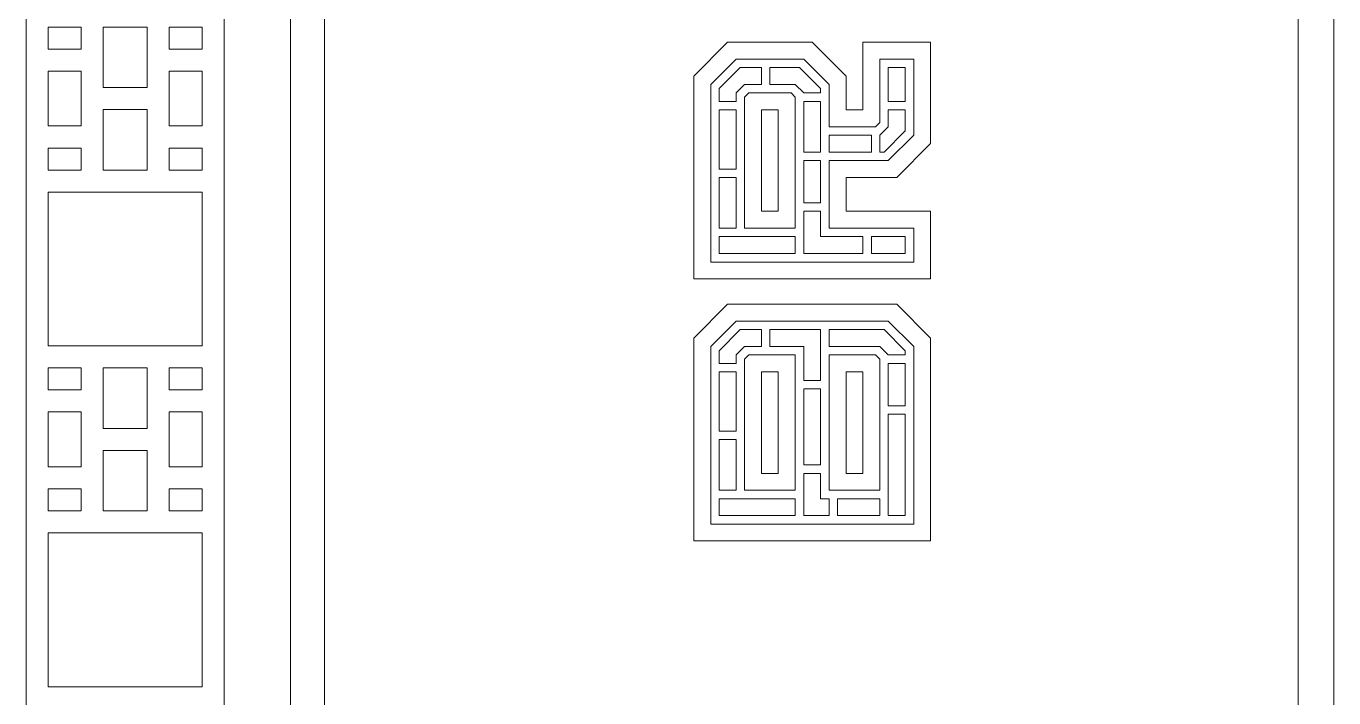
# Model space of a CAD drawing. Header units: millimetres. Extents: x -561 to 595, y -2347 to -7.
# Drawn here: x -560.5 to -174, y -1523 to -1324.4 of the extents above; entities that cross this region are included whole.
import ezdxf

# ---------------------------------------------------------------- set-up
doc = ezdxf.new("R2010")
doc.units = ezdxf.units.MM
doc.header["$MEASUREMENT"] = 0
doc.layers.add('Calque 1', color=7, linetype='Continuous', lineweight=0)

msp = doc.modelspace()

# ---------------------------------------------------------------- linework, layer by layer
at = {"layer": 'Calque 1'}
for points, knots in [([(-327.86, -2142.5), (-327.86, -2142.5), (-328.58, -2142.5), (-328.58, -2142.5), (-349.26, -2142.5), (-369.37, -2138.41), (-388.33, -2130.35), (-406.63, -2122.58), (-423.08, -2111.47), (-437.23, -2097.32), (-451.37, -2083.17), (-462.49, -2066.72), (-470.26, -2048.43), (-478.32, -2029.46), (-482.4, -2009.36), (-482.4, -1988.68), (-482.4, -1988.68), (-482.4, -331.39), (-482.4, -331.39), (-482.4, -310.71), (-478.32, -290.61), (-470.26, -271.64), (-462.49, -253.34), (-451.37, -236.89), (-437.23, -222.75), (-423.08, -208.6), (-406.63, -197.49), (-388.33, -189.72), (-369.37, -181.66), (-349.26, -177.57), (-328.58, -177.57), (-328.58, -177.57), (-327.86, -177.57), (-327.86, -177.57), (-307.18, -177.57), (-287.08, -181.66), (-268.11, -189.72), (-249.81, -197.49), (-233.36, -208.6), (-219.22, -222.75), (-205.07, -236.89), (-193.96, -253.34), (-186.18, -271.64), (-178.13, -290.61), (-174.04, -310.71), (-174.04, -331.39), (-174.04, -331.39), (-174.04, -1988.68), (-174.04, -1988.68), (-174.04, -2009.36), (-178.13, -2029.46), (-186.18, -2048.43), (-193.96, -2066.72), (-205.07, -2083.17), (-219.22, -2097.32), (-233.36, -2111.47), (-249.81, -2122.58), (-268.11, -2130.35), (-287.08, -2138.41), (-307.18, -2142.5), (-327.86, -2142.5)], [0, 0, 0, 0, 1, 1, 1, 2, 2, 2, 3, 3, 3, 4, 4, 4, 5, 5, 5, 6, 6, 6, 7, 7, 7, 8, 8, 8, 9, 9, 9, 10, 10, 10, 11, 11, 11, 12, 12, 12, 13, 13, 13, 14, 14, 14, 15, 15, 15, 16, 16, 16, 17, 17, 17, 18, 18, 18, 19, 19, 19, 20, 20, 20, 20]), ([(-328.87, -188.29), (-348.16, -188.29), (-366.9, -191.94), (-384.58, -199.12), (-401.65, -206.07), (-417.01, -216), (-430.23, -228.64), (-443.44, -241.29), (-453.82, -255.99), (-461.08, -272.33), (-468.59, -289.24), (-472.39, -307.18), (-472.39, -325.63), (-472.39, -325.63), (-472.39, -1993.17), (-472.39, -1993.17), (-472.39, -2011.62), (-468.59, -2029.56), (-461.08, -2046.47), (-453.82, -2062.81), (-443.44, -2077.51), (-430.23, -2090.16), (-417.01, -2102.8), (-401.65, -2112.73), (-384.58, -2119.68), (-366.9, -2126.86), (-348.16, -2130.51), (-328.87, -2130.51), (-328.87, -2130.51), (-328.11, -2130.51), (-328.11, -2130.51), (-308.83, -2130.51), (-290.09, -2126.86), (-272.41, -2119.68), (-255.33, -2112.73), (-239.97, -2102.8), (-226.76, -2090.16), (-213.54, -2077.51), (-203.16, -2062.81), (-195.91, -2046.47), (-188.4, -2029.56), (-184.59, -2011.62), (-184.59, -1993.17), (-184.59, -1993.17), (-184.59, -325.63), (-184.59, -325.63), (-184.59, -307.18), (-188.4, -289.24), (-195.91, -272.33), (-203.16, -255.99), (-213.54, -241.29), (-226.76, -228.64), (-239.97, -216), (-255.33, -206.07), (-272.41, -199.12), (-290.09, -191.94), (-308.83, -188.29), (-328.11, -188.29), (-328.11, -188.29), (-328.87, -188.29), (-328.87, -188.29)], [0, 0, 0, 0, 1, 1, 1, 2, 2, 2, 3, 3, 3, 4, 4, 4, 5, 5, 5, 6, 6, 6, 7, 7, 7, 8, 8, 8, 9, 9, 9, 10, 10, 10, 11, 11, 11, 12, 12, 12, 13, 13, 13, 14, 14, 14, 15, 15, 15, 16, 16, 16, 17, 17, 17, 18, 18, 18, 19, 19, 19, 20, 20, 20, 20]), ([(-501.99, -1282.42), (-501.99, -1282.42), (-501.99, -1275.92), (-501.99, -1275.92), (-501.99, -1275.92), (-501.99, -1227.14), (-501.99, -1227.14), (-501.99, -1227.14), (-501.99, -1220.64), (-501.99, -1220.64), (-501.99, -1220.63), (-501.99, -1220.62), (-501.99, -1220.61), (-501.99, -1220.61), (-501.99, -1214.14), (-501.99, -1214.14), (-501.99, -1214.14), (-501.99, -1214.14), (-501.99, -1214.14), (-501.99, -1214.14), (-501.99, -1207.63), (-501.99, -1207.63), (-501.99, -1207.63), (-501.99, -1207.63), (-501.99, -1207.63), (-501.99, -1207.63), (-501.99, -1181.62), (-501.99, -1181.62), (-501.99, -1181.62), (-501.99, -1181.62), (-501.99, -1181.62), (-501.99, -1181.62), (-501.99, -1175.12), (-501.99, -1175.12), (-501.99, -1175.12), (-501.99, -1126.35), (-501.99, -1126.35), (-501.99, -1126.35), (-501.99, -1120.29), (-501.99, -1120.29), (-501.99, -1120.28), (-501.99, -1120.28), (-501.99, -1120.27), (-501.99, -1120.27), (-501.99, -1113.34), (-501.99, -1113.34), (-501.99, -1113.34), (-501.99, -1113.34), (-501.99, -1113.34), (-501.99, -1113.34), (-501.99, -1106.84), (-501.99, -1106.84), (-501.99, -1106.84), (-501.99, -1106.84), (-501.99, -1106.84), (-501.99, -1106.84), (-501.99, -1080.82), (-501.99, -1080.82), (-501.99, -1080.82), (-501.99, -1080.82), (-501.99, -1080.82), (-501.99, -1080.82), (-501.99, -1074.33), (-501.99, -1074.33), (-501.99, -1074.33), (-501.99, -1025.55), (-501.99, -1025.55), (-501.99, -1025.55), (-501.99, -1019.05), (-501.99, -1019.05), (-501.99, -1019.04), (-501.99, -1019.04), (-501.99, -1019.03), (-501.99, -1019.03), (-501.99, -1012.55), (-501.99, -1012.55), (-501.99, -1012.55), (-501.99, -1012.55), (-501.99, -1012.55), (-501.99, -1012.55), (-501.99, -1006.04), (-501.99, -1006.04), (-501.99, -1006.04), (-501.99, -1006.04), (-501.99, -1006.04), (-501.99, -1006.04), (-501.99, -980.03), (-501.99, -980.03), (-501.99, -980.03), (-501.99, -980.03), (-501.99, -980.03), (-501.99, -980.03), (-501.99, -973.53), (-501.99, -973.53), (-501.99, -973.53), (-501.99, -924.76), (-501.99, -924.76), (-501.99, -924.76), (-501.99, -918.7), (-501.99, -918.7), (-501.99, -918.69), (-501.99, -918.69), (-501.99, -918.68), (-501.99, -918.68), (-501.99, -911.75), (-501.99, -911.75), (-501.99, -911.75), (-501.99, -911.75), (-501.99, -911.75), (-501.99, -911.75), (-501.99, -905.25), (-501.99, -905.25), (-501.99, -905.25), (-501.99, -905.25), (-501.99, -905.25), (-501.99, -905.25), (-501.99, -879.23), (-501.99, -879.23), (-501.99, -879.23), (-501.99, -879.23), (-501.99, -879.23), (-501.99, -879.23), (-501.99, -872.74), (-501.99, -872.74), (-501.99, -872.74), (-501.99, -866.24), (-501.99, -866.24), (-501.99, -866.24), (-501.99, -866.24), (-501.99, -866.24), (-501.99, -866.24), (-501.99, -866.24), (-501.99, -866.24), (-501.99, -866.24), (-501.99, -823.96), (-501.99, -823.96), (-501.99, -823.96), (-501.99, -817.46), (-501.99, -817.46), (-501.99, -817.46), (-501.99, -817.46), (-501.99, -817.46), (-501.99, -817.46), (-501.99, -810.96), (-501.99, -810.96), (-501.99, -810.96), (-501.99, -810.96), (-501.99, -810.96), (-501.99, -810.96), (-501.99, -804.45), (-501.99, -804.45), (-501.99, -804.45), (-501.99, -804.45), (-501.99, -804.45), (-501.99, -804.45), (-501.99, -778.44), (-501.99, -778.44), (-501.99, -778.44), (-501.99, -778.44), (-501.99, -778.44), (-501.99, -778.44), (-501.99, -771.94), (-501.99, -771.94), (-501.99, -771.94), (-501.99, -723.17), (-501.99, -723.17), (-501.99, -723.17), (-501.99, -717.11), (-501.99, -717.11), (-501.99, -717.1), (-501.99, -717.1), (-501.99, -717.09), (-501.99, -717.09), (-501.99, -710.16), (-501.99, -710.16), (-501.99, -710.16), (-501.99, -710.16), (-501.99, -710.16), (-501.99, -710.16), (-501.99, -703.66), (-501.99, -703.66), (-501.99, -703.66), (-501.99, -703.66), (-501.99, -703.66), (-501.99, -703.66), (-501.99, -677.64), (-501.99, -677.64), (-501.99, -677.64), (-501.99, -677.64), (-501.99, -677.64), (-501.99, -677.64), (-501.99, -671.15), (-501.99, -671.15), (-501.99, -671.15), (-501.99, -622.37), (-501.99, -622.37), (-501.99, -622.37), (-501.99, -615.87), (-501.99, -615.87), (-501.99, -615.86), (-501.99, -615.84), (-501.99, -615.83), (-501.99, -615.83), (-501.99, -609.37), (-501.99, -609.37), (-501.99, -609.37), (-501.99, -609.37), (-501.99, -609.37), (-501.99, -609.37), (-501.99, -602.86), (-501.99, -602.86), (-501.99, -602.86), (-501.99, -602.86), (-501.99, -602.86), (-501.99, -602.86), (-501.99, -576.85), (-501.99, -576.85), (-501.99, -576.85), (-501.99, -576.85), (-501.99, -576.85), (-501.99, -576.85), (-501.99, -570.35), (-501.99, -570.35), (-501.99, -570.35), (-501.99, -521.57), (-501.99, -521.57), (-501.99, -521.57), (-501.99, -515.51), (-501.99, -515.51), (-501.99, -515.51), (-501.99, -515.5), (-501.99, -515.5), (-501.99, -515.5), (-501.99, -508.57), (-501.99, -508.57), (-501.99, -508.57), (-501.99, -508.57), (-501.99, -508.57), (-501.99, -508.57), (-501.99, -502.06), (-501.99, -502.06), (-501.99, -502.06), (-501.99, -502.06), (-501.99, -502.06), (-501.99, -502.06), (-501.99, -476.05), (-501.99, -476.05), (-501.99, -476.05), (-501.99, -476.05), (-501.99, -476.05), (-501.99, -476.05), (-501.99, -469.55), (-501.99, -469.55), (-501.99, -469.55), (-501.99, -420.77), (-501.99, -420.77), (-501.99, -420.77), (-501.99, -414.27), (-501.99, -414.27), (-501.99, -414.27), (-501.99, -414.26), (-501.99, -414.25), (-501.99, -414.25), (-501.99, -407.78), (-501.99, -407.78), (-501.99, -407.78), (-501.99, -407.78), (-501.99, -407.78), (-501.99, -407.78), (-501.99, -401.27), (-501.99, -401.27), (-501.99, -401.27), (-501.99, -401.27), (-501.99, -401.27), (-501.99, -401.27), (-501.99, -375.26), (-501.99, -375.26), (-501.99, -375.26), (-501.99, -375.26), (-501.99, -375.26), (-501.99, -375.26), (-501.99, -368.76), (-501.99, -368.76), (-501.99, -368.76), (-501.99, -319.98), (-501.99, -319.98), (-501.99, -319.98), (-501.99, -313.92), (-501.99, -313.92), (-501.99, -313.92), (-501.99, -313.91), (-501.99, -313.91), (-501.99, -313.91), (-501.99, -306.98), (-501.99, -306.98), (-501.99, -306.98), (-501.99, -306.98), (-501.99, -306.98), (-501.99, -306.98), (-501.99, -300.47), (-501.99, -300.47), (-501.99, -300.47), (-501.99, -300.47), (-501.99, -300.47), (-501.99, -300.47), (-501.99, -274.46), (-501.99, -274.46), (-501.99, -274.46), (-501.99, -274.46), (-501.99, -274.46), (-501.99, -274.46), (-501.99, -267.96), (-501.99, -267.96), (-501.99, -267.96), (-501.99, -219.18), (-501.99, -219.18), (-501.99, -219.18), (-501.99, -212.68), (-501.99, -212.68), (-501.99, -210.89), (-503.45, -209.44), (-505.24, -209.44), (-505.24, -209.44), (-557.27, -209.44), (-557.27, -209.44), (-559.06, -209.44), (-560.52, -210.89), (-560.52, -212.68), (-560.52, -212.68), (-560.52, -313.42), (-560.52, -313.42), (-560.52, -313.43), (-560.52, -313.44), (-560.52, -313.44), (-560.52, -313.46), (-560.52, -313.47), (-560.52, -313.48), (-560.52, -313.48), (-560.52, -463.05), (-560.52, -463.05), (-560.52, -463.06), (-560.52, -463.06), (-560.52, -463.07), (-560.52, -463.07), (-560.52, -515.01), (-560.52, -515.01), (-560.52, -515.02), (-560.52, -515.03), (-560.52, -515.03), (-560.52, -515.05), (-560.52, -515.06), (-560.52, -515.07), (-560.52, -515.07), (-560.52, -664.64), (-560.52, -664.64), (-560.52, -664.65), (-560.52, -664.67), (-560.52, -664.68), (-560.52, -664.68), (-560.52, -716.61), (-560.52, -716.61), (-560.52, -716.61), (-560.52, -716.62), (-560.52, -716.63), (-560.52, -716.64), (-560.52, -716.65), (-560.52, -716.67), (-560.52, -716.67), (-560.52, -817.46), (-560.52, -817.46), (-560.52, -817.46), (-560.52, -817.46), (-560.52, -817.46), (-560.52, -817.46), (-560.52, -918.2), (-560.52, -918.2), (-560.52, -918.2), (-560.52, -918.21), (-560.52, -918.22), (-560.52, -918.23), (-560.52, -918.24), (-560.52, -918.26), (-560.52, -918.26), (-560.52, -1067.83), (-560.52, -1067.83), (-560.52, -1067.83), (-560.52, -1067.84), (-560.52, -1067.84), (-560.52, -1067.84), (-560.52, -1119.78), (-560.52, -1119.78), (-560.52, -1119.79), (-560.52, -1119.8), (-560.52, -1119.81), (-560.52, -1119.82), (-560.52, -1119.83), (-560.52, -1119.85), (-560.52, -1119.85), (-560.52, -1269.42), (-560.52, -1269.42), (-560.52, -1269.43), (-560.52, -1269.44), (-560.52, -1269.45), (-560.52, -1269.45), (-560.52, -1321.38), (-560.52, -1321.38), (-560.52, -1321.39), (-560.52, -1321.4), (-560.52, -1321.4), (-560.52, -1321.42), (-560.52, -1321.43), (-560.52, -1321.44), (-560.52, -1321.44), (-560.52, -1422.23), (-560.52, -1422.23), (-560.52, -1422.23), (-560.52, -1422.23), (-560.52, -1422.23), (-560.52, -1422.23), (-560.52, -1522.97), (-560.52, -1522.97), (-560.52, -1522.98), (-560.52, -1522.99), (-560.52, -1522.99), (-560.52, -1523.01), (-560.52, -1523.02), (-560.52, -1523.03), (-560.52, -1523.03), (-560.52, -1672.6), (-560.52, -1672.6), (-560.52, -1672.61), (-560.52, -1672.61), (-560.52, -1672.62), (-560.52, -1672.62), (-560.52, -1724.56), (-560.52, -1724.56), (-560.52, -1724.57), (-560.52, -1724.58), (-560.52, -1724.58), (-560.52, -1724.6), (-560.52, -1724.61), (-560.52, -1724.62), (-560.52, -1724.62), (-560.52, -1874.19), (-560.52, -1874.19), (-560.52, -1874.2), (-560.52, -1874.22), (-560.52, -1874.23), (-560.52, -1874.23), (-560.52, -1926.16), (-560.52, -1926.16), (-560.52, -1926.16), (-560.52, -1926.17), (-560.52, -1926.18), (-560.52, -1926.19), (-560.52, -1926.2), (-560.52, -1926.22), (-560.52, -1926.22), (-560.52, -2027.01), (-560.52, -2027.01), (-560.52, -2027.01), (-560.52, -2027.01), (-560.52, -2027.01), (-560.52, -2027.01), (-560.52, -2127.75), (-560.52, -2127.75), (-560.52, -2129.57), (-559.03, -2131.06), (-557.21, -2131.06), (-557.21, -2131.06), (-537.76, -2131.06), (-537.76, -2131.06), (-537.76, -2131.06), (-524.75, -2131.06), (-524.75, -2131.06), (-524.75, -2131.06), (-518.25, -2131.06), (-518.25, -2131.06), (-518.25, -2131.06), (-508.5, -2131.06), (-508.5, -2131.06), (-508.5, -2131.06), (-504.81, -2131.06), (-504.81, -2131.06), (-503.25, -2131.06), (-501.99, -2129.79), (-501.99, -2128.23), (-501.99, -2128.23), (-501.99, -2121.3), (-501.99, -2121.3), (-501.99, -2121.3), (-501.99, -2121.3), (-501.99, -2121.3), (-501.99, -2121.3), (-501.99, -2114.8), (-501.99, -2114.8), (-501.99, -2114.8), (-501.99, -2114.8), (-501.99, -2114.8), (-501.99, -2114.8), (-501.99, -2088.78), (-501.99, -2088.78), (-501.99, -2088.78), (-501.99, -2088.78), (-501.99, -2088.78), (-501.99, -2088.78), (-501.99, -2082.29), (-501.99, -2082.29), (-501.99, -2082.29), (-501.99, -2075.79), (-501.99, -2075.79), (-501.99, -2075.79), (-501.99, -2075.79), (-501.99, -2075.79), (-501.99, -2075.79), (-501.99, -2075.79), (-501.99, -2075.79), (-501.99, -2075.79), (-501.99, -2033.51), (-501.99, -2033.51), (-501.99, -2033.51), (-501.99, -2027.01), (-501.99, -2027.01), (-501.99, -2027.01), (-501.99, -2027.01), (-501.99, -2027.01), (-501.99, -2027.01), (-501.99, -2020.51), (-501.99, -2020.51), (-501.99, -2020.51), (-501.99, -2020.51), (-501.99, -2020.51), (-501.99, -2020.51), (-501.99, -2014), (-501.99, -2014), (-501.99, -2014), (-501.99, -2014), (-501.99, -2014), (-501.99, -2014), (-501.99, -1987.99), (-501.99, -1987.99), (-501.99, -1987.99), (-501.99, -1987.99), (-501.99, -1987.99), (-501.99, -1987.99), (-501.99, -1981.49), (-501.99, -1981.49), (-501.99, -1981.49), (-501.99, -1932.72), (-501.99, -1932.72), (-501.99, -1932.72), (-501.99, -1926.66), (-501.99, -1926.66), (-501.99, -1926.65), (-501.99, -1926.65), (-501.99, -1926.64), (-501.99, -1926.64), (-501.99, -1919.71), (-501.99, -1919.71), (-501.99, -1919.71), (-501.99, -1919.71), (-501.99, -1919.71), (-501.99, -1919.71), (-501.99, -1913.21), (-501.99, -1913.21), (-501.99, -1913.21), (-501.99, -1913.21), (-501.99, -1913.21), (-501.99, -1913.21), (-501.99, -1887.19), (-501.99, -1887.19), (-501.99, -1887.19), (-501.99, -1887.19), (-501.99, -1887.19), (-501.99, -1887.19), (-501.99, -1880.7), (-501.99, -1880.7), (-501.99, -1880.7), (-501.99, -1831.92), (-501.99, -1831.92), (-501.99, -1831.92), (-501.99, -1825.42), (-501.99, -1825.42), (-501.99, -1825.41), (-501.99, -1825.39), (-501.99, -1825.38), (-501.99, -1825.38), (-501.99, -1818.92), (-501.99, -1818.92), (-501.99, -1818.92), (-501.99, -1818.92), (-501.99, -1818.92), (-501.99, -1818.92), (-501.99, -1812.41), (-501.99, -1812.41), (-501.99, -1812.41), (-501.99, -1812.41), (-501.99, -1812.41), (-501.99, -1812.41), (-501.99, -1786.4), (-501.99, -1786.4), (-501.99, -1786.4), (-501.99, -1786.4), (-501.99, -1786.4), (-501.99, -1786.4), (-501.99, -1779.9), (-501.99, -1779.9), (-501.99, -1779.9), (-501.99, -1731.12), (-501.99, -1731.12), (-501.99, -1731.12), (-501.99, -1725.06), (-501.99, -1725.06), (-501.99, -1725.06), (-501.99, -1725.05), (-501.99, -1725.05), (-501.99, -1725.05), (-501.99, -1718.12), (-501.99, -1718.12), (-501.99, -1718.12), (-501.99, -1718.12), (-501.99, -1718.12), (-501.99, -1718.12), (-501.99, -1711.61), (-501.99, -1711.61), (-501.99, -1711.61), (-501.99, -1711.61), (-501.99, -1711.61), (-501.99, -1711.61), (-501.99, -1685.6), (-501.99, -1685.6), (-501.99, -1685.6), (-501.99, -1685.6), (-501.99, -1685.6), (-501.99, -1685.6), (-501.99, -1679.1), (-501.99, -1679.1), (-501.99, -1679.1), (-501.99, -1630.32), (-501.99, -1630.32), (-501.99, -1630.32), (-501.99, -1623.82), (-501.99, -1623.82), (-501.99, -1623.82), (-501.99, -1623.81), (-501.99, -1623.8), (-501.99, -1623.8), (-501.99, -1617.33), (-501.99, -1617.33), (-501.99, -1617.33), (-501.99, -1617.33), (-501.99, -1617.33), (-501.99, -1617.33), (-501.99, -1610.82), (-501.99, -1610.82), (-501.99, -1610.82), (-501.99, -1610.82), (-501.99, -1610.82), (-501.99, -1610.82), (-501.99, -1584.81), (-501.99, -1584.81), (-501.99, -1584.81), (-501.99, -1584.81), (-501.99, -1584.81), (-501.99, -1584.81), (-501.99, -1578.31), (-501.99, -1578.31), (-501.99, -1578.31), (-501.99, -1529.53), (-501.99, -1529.53), (-501.99, -1529.53), (-501.99, -1523.47), (-501.99, -1523.47), (-501.99, -1523.47), (-501.99, -1523.46), (-501.99, -1523.46), (-501.99, -1523.46), (-501.99, -1516.53), (-501.99, -1516.53), (-501.99, -1516.53), (-501.99, -1516.53), (-501.99, -1516.53), (-501.99, -1516.53), (-501.99, -1510.02), (-501.99, -1510.02), (-501.99, -1510.02), (-501.99, -1510.02), (-501.99, -1510.02), (-501.99, -1510.02), (-501.99, -1484.01), (-501.99, -1484.01), (-501.99, -1484.01), (-501.99, -1484.01), (-501.99, -1484.01), (-501.99, -1484.01), (-501.99, -1477.51), (-501.99, -1477.51), (-501.99, -1477.51), (-501.99, -1471.01), (-501.99, -1471.01), (-501.99, -1471.01), (-501.99, -1471.01), (-501.99, -1471.01), (-501.99, -1471.01), (-501.99, -1471.01), (-501.99, -1471.01), (-501.99, -1471.01), (-501.99, -1428.73), (-501.99, -1428.73), (-501.99, -1428.73), (-501.99, -1422.23), (-501.99, -1422.23), (-501.99, -1422.23), (-501.99, -1422.23), (-501.99, -1422.23), (-501.99, -1422.23), (-501.99, -1415.74), (-501.99, -1415.74), (-501.99, -1415.74), (-501.99, -1415.74), (-501.99, -1415.74), (-501.99, -1415.74), (-501.99, -1409.23), (-501.99, -1409.23), (-501.99, -1409.23), (-501.99, -1409.23), (-501.99, -1409.23), (-501.99, -1409.23), (-501.99, -1383.22), (-501.99, -1383.22), (-501.99, -1383.22), (-501.99, -1383.22), (-501.99, -1383.22), (-501.99, -1383.22), (-501.99, -1376.72), (-501.99, -1376.72), (-501.99, -1376.72), (-501.99, -1327.94), (-501.99, -1327.94), (-501.99, -1327.94), (-501.99, -1321.88), (-501.99, -1321.88), (-501.99, -1321.88), (-501.99, -1321.87), (-501.99, -1321.87), (-501.99, -1321.87), (-501.99, -1314.94), (-501.99, -1314.94), (-501.99, -1314.94), (-501.99, -1314.94), (-501.99, -1314.94), (-501.99, -1314.94), (-501.99, -1308.43), (-501.99, -1308.43), (-501.99, -1308.43), (-501.99, -1308.43), (-501.99, -1308.43), (-501.99, -1308.43), (-501.99, -1282.42), (-501.99, -1282.42), (-501.99, -1282.42), (-501.99, -1282.42), (-501.99, -1282.42)], [0, 0, 0, 0, 1, 1, 1, 2, 2, 2, 3, 3, 3, 4, 4, 4, 5, 5, 5, 6, 6, 6, 7, 7, 7, 8, 8, 8, 9, 9, 9, 10, 10, 10, 11, 11, 11, 12, 12, 12, 13, 13, 13, 14, 14, 14, 15, 15, 15, 16, 16, 16, 17, 17, 17, 18, 18, 18, 19, 19, 19, 20, 20, 20, 21, 21, 21, 22, 22, 22, 23, 23, 23, 24, 24, 24, 25, 25, 25, 26, 26, 26, 27, 27, 27, 28, 28, 28, 29, 29, 29, 30, 30, 30, 31, 31, 31, 32, 32, 32, 33, 33, 33, 34, 34, 34, 35, 35, 35, 36, 36, 36, 37, 37, 37, 38, 38, 38, 39, 39, 39, 40, 40, 40, 41, 41, 41, 42, 42, 42, 43, 43, 43, 44, 44, 44, 45, 45, 45, 46, 46, 46, 47, 47, 47, 48, 48, 48, 49, 49, 49, 50, 50, 50, 51, 51, 51, 52, 52, 52, 53, 53, 53, 54, 54, 54, 55, 55, 55, 56, 56, 56, 57, 57, 57, 58, 58, 58, 59, 59, 59, 60, 60, 60, 61, 61, 61, 62, 62, 62, 63, 63, 63, 64, 64, 64, 65, 65, 65, 66, 66, 66, 67, 67, 67, 68, 68, 68, 69, 69, 69, 70, 70, 70, 71, 71, 71, 72, 72, 72, 73, 73, 73, 74, 74, 74, 75, 75, 75, 76, 76, 76, 77, 77, 77, 78, 78, 78, 79, 79, 79, 80, 80, 80, 81, 81, 81, 82, 82, 82, 83, 83, 83, 84, 84, 84, 85, 85, 85, 86, 86, 86, 87, 87, 87, 88, 88, 88, 89, 89, 89, 90, 90, 90, 91, 91, 91, 92, 92, 92, 93, 93, 93, 94, 94, 94, 95, 95, 95, 96, 96, 96, 97, 97, 97, 98, 98, 98, 99, 99, 99, 100, 100, 100, 101, 101, 101, 102, 102, 102, 103, 103, 103, 104, 104, 104, 105, 105, 105, 106, 106, 106, 107, 107, 107, 108, 108, 108, 109, 109, 109, 110, 110, 110, 111, 111, 111, 112, 112, 112, 113, 113, 113, 114, 114, 114, 115, 115, 115, 116, 116, 116, 117, 117, 117, 118, 118, 118, 119, 119, 119, 120, 120, 120, 121, 121, 121, 122, 122, 122, 123, 123, 123, 124, 124, 124, 125, 125, 125, 126, 126, 126, 127, 127, 127, 128, 128, 128, 129, 129, 129, 130, 130, 130, 131, 131, 131, 132, 132, 132, 133, 133, 133, 134, 134, 134, 135, 135, 135, 136, 136, 136, 137, 137, 137, 138, 138, 138, 139, 139, 139, 140, 140, 140, 141, 141, 141, 142, 142, 142, 143, 143, 143, 144, 144, 144, 145, 145, 145, 146, 146, 146, 147, 147, 147, 148, 148, 148, 149, 149, 149, 150, 150, 150, 151, 151, 151, 152, 152, 152, 153, 153, 153, 154, 154, 154, 155, 155, 155, 156, 156, 156, 157, 157, 157, 158, 158, 158, 159, 159, 159, 160, 160, 160, 161, 161, 161, 162, 162, 162, 163, 163, 163, 164, 164, 164, 165, 165, 165, 166, 166, 166, 167, 167, 167, 168, 168, 168, 169, 169, 169, 170, 170, 170, 171, 171, 171, 172, 172, 172, 173, 173, 173, 174, 174, 174, 175, 175, 175, 176, 176, 176, 177, 177, 177, 178, 178, 178, 179, 179, 179, 180, 180, 180, 181, 181, 181, 182, 182, 182, 183, 183, 183, 184, 184, 184, 185, 185, 185, 186, 186, 186, 187, 187, 187, 188, 188, 188, 189, 189, 189, 190, 190, 190, 191, 191, 191, 192, 192, 192, 193, 193, 193, 194, 194, 194, 195, 195, 195, 196, 196, 196, 197, 197, 197, 198, 198, 198, 199, 199, 199, 200, 200, 200, 201, 201, 201, 202, 202, 202, 203, 203, 203, 204, 204, 204, 205, 205, 205, 206, 206, 206, 207, 207, 207, 208, 208, 208, 209, 209, 209, 210, 210, 210, 211, 211, 211, 212, 212, 212, 213, 213, 213, 214, 214, 214, 215, 215, 215, 216, 216, 216, 217, 217, 217, 218, 218, 218, 219, 219, 219, 220, 220, 220, 221, 221, 221, 222, 222, 222, 223, 223, 223, 224, 224, 224, 225, 225, 225, 226, 226, 226, 227, 227, 227, 228, 228, 228, 229, 229, 229, 230, 230, 230, 231, 231, 231, 232, 232, 232, 233, 233, 233, 234, 234, 234, 235, 235, 235, 236, 236, 236, 237, 237, 237, 238, 238, 238, 239, 239, 239, 240, 240, 240, 241, 241, 241, 242, 242, 242, 243, 243, 243, 244, 244, 244, 245, 245, 245, 246, 246, 246, 247, 247, 247, 248, 248, 248, 249, 249, 249, 250, 250, 250, 251, 251, 251, 252, 252, 252, 253, 253, 253, 254, 254, 254, 254]), ([(-554.01, -1331.19), (-554.01, -1331.19), (-554.01, -1324.69), (-554.01, -1324.69), (-554.01, -1324.69), (-544.26, -1324.69), (-544.26, -1324.69), (-544.26, -1324.69), (-544.26, -1331.19), (-544.26, -1331.19), (-544.26, -1331.19), (-554.01, -1331.19), (-554.01, -1331.19)], [0, 0, 0, 0, 1, 1, 1, 2, 2, 2, 3, 3, 3, 4, 4, 4, 4]), ([(-524.75, -1324.69), (-524.75, -1324.69), (-524.75, -1342.58), (-524.75, -1342.58), (-524.75, -1342.58), (-537.76, -1342.58), (-537.76, -1342.58), (-537.76, -1342.58), (-537.76, -1324.69), (-537.76, -1324.69), (-537.76, -1324.69), (-524.75, -1324.69), (-524.75, -1324.69)], [0, 0, 0, 0, 1, 1, 1, 2, 2, 2, 3, 3, 3, 4, 4, 4, 4]), ([(-518.25, -1331.19), (-518.25, -1331.19), (-518.25, -1324.69), (-518.25, -1324.69), (-518.25, -1324.69), (-508.5, -1324.69), (-508.5, -1324.69), (-508.5, -1324.69), (-508.5, -1331.19), (-508.5, -1331.19), (-508.5, -1331.19), (-518.25, -1331.19), (-518.25, -1331.19)], [0, 0, 0, 0, 1, 1, 1, 2, 2, 2, 3, 3, 3, 4, 4, 4, 4]), ([(-293.22, -1399.16), (-293.22, -1399.16), (-363.22, -1399.16), (-363.22, -1399.16), (-363.22, -1399.16), (-363.22, -1339.17), (-363.22, -1339.17), (-363.22, -1339.17), (-353.21, -1329.16), (-353.21, -1329.16), (-353.21, -1329.16), (-328.22, -1329.16), (-328.22, -1329.16), (-328.22, -1329.16), (-318.21, -1339.17), (-318.21, -1339.17), (-318.21, -1339.17), (-318.21, -1349.17), (-318.21, -1349.17), (-318.21, -1349.17), (-313.22, -1349.17), (-313.22, -1349.17), (-313.22, -1349.17), (-313.22, -1329.16), (-313.22, -1329.16), (-313.22, -1329.16), (-293.22, -1329.16), (-293.22, -1329.16), (-293.22, -1329.16), (-293.22, -1359.17), (-293.22, -1359.17), (-293.22, -1359.17), (-303.22, -1369.16), (-303.22, -1369.16), (-303.22, -1369.16), (-318.21, -1369.16), (-318.21, -1369.16), (-318.21, -1369.16), (-318.21, -1379.16), (-318.21, -1379.16), (-318.21, -1379.16), (-293.22, -1379.16), (-293.22, -1379.16), (-293.22, -1379.16), (-293.22, -1399.16), (-293.22, -1399.16)], [0, 0, 0, 0, 1, 1, 1, 2, 2, 2, 3, 3, 3, 4, 4, 4, 5, 5, 5, 6, 6, 6, 7, 7, 7, 8, 8, 8, 9, 9, 9, 10, 10, 10, 11, 11, 11, 12, 12, 12, 13, 13, 13, 14, 14, 14, 15, 15, 15, 15]), ([(-298.21, -1334.16), (-298.21, -1334.16), (-308.21, -1334.16), (-308.21, -1334.16), (-308.21, -1334.16), (-308.21, -1352.91), (-308.21, -1352.91), (-308.21, -1352.91), (-309.46, -1354.16), (-309.46, -1354.16), (-309.46, -1354.16), (-323.21, -1354.16), (-323.21, -1354.16), (-323.21, -1354.16), (-323.21, -1341.67), (-323.21, -1341.67), (-323.21, -1341.67), (-330.72, -1334.16), (-330.72, -1334.16), (-330.72, -1334.16), (-350.71, -1334.16), (-350.71, -1334.16), (-350.71, -1334.16), (-358.21, -1341.67), (-358.21, -1341.67), (-358.21, -1341.67), (-358.21, -1394.17), (-358.21, -1394.17), (-358.21, -1394.17), (-298.21, -1394.17), (-298.21, -1394.17), (-298.21, -1394.17), (-298.21, -1384.17), (-298.21, -1384.17), (-298.21, -1384.17), (-323.21, -1384.17), (-323.21, -1384.17), (-323.21, -1384.17), (-323.21, -1364.16), (-323.21, -1364.16), (-323.21, -1364.16), (-305.71, -1364.16), (-305.71, -1364.16), (-305.71, -1364.16), (-298.21, -1356.67), (-298.21, -1356.67), (-298.21, -1356.67), (-298.21, -1334.16), (-298.21, -1334.16)], [0, 0, 0, 0, 1, 1, 1, 2, 2, 2, 3, 3, 3, 4, 4, 4, 5, 5, 5, 6, 6, 6, 7, 7, 7, 8, 8, 8, 9, 9, 9, 10, 10, 10, 11, 11, 11, 12, 12, 12, 13, 13, 13, 14, 14, 14, 15, 15, 15, 16, 16, 16, 16]), ([(-343.21, -1341.67), (-343.21, -1341.67), (-348.22, -1341.67), (-348.22, -1341.67), (-348.22, -1341.67), (-350.71, -1344.16), (-350.71, -1344.16), (-350.71, -1344.16), (-350.71, -1346.66), (-350.71, -1346.66), (-350.71, -1346.66), (-355.72, -1346.66), (-355.72, -1346.66), (-355.72, -1346.66), (-355.72, -1342.91), (-355.72, -1342.91), (-355.72, -1342.91), (-349.46, -1336.66), (-349.46, -1336.66), (-349.46, -1336.66), (-343.21, -1336.66), (-343.21, -1336.66), (-343.21, -1336.66), (-343.21, -1341.67), (-343.21, -1341.67)], [0, 0, 0, 0, 1, 1, 1, 2, 2, 2, 3, 3, 3, 4, 4, 4, 5, 5, 5, 6, 6, 6, 7, 7, 7, 8, 8, 8, 8]), ([(-325.71, -1344.16), (-325.71, -1344.16), (-330.72, -1344.16), (-330.72, -1344.16), (-330.72, -1344.16), (-333.21, -1341.67), (-333.21, -1341.67), (-333.21, -1341.67), (-340.71, -1341.67), (-340.71, -1341.67), (-340.71, -1341.67), (-340.71, -1336.66), (-340.71, -1336.66), (-340.71, -1336.66), (-331.96, -1336.66), (-331.96, -1336.66), (-331.96, -1336.66), (-325.71, -1342.91), (-325.71, -1342.91), (-325.71, -1342.91), (-325.71, -1344.16), (-325.71, -1344.16)], [0, 0, 0, 0, 1, 1, 1, 2, 2, 2, 3, 3, 3, 4, 4, 4, 5, 5, 5, 6, 6, 6, 7, 7, 7, 7]), ([(-300.71, -1346.66), (-300.71, -1346.66), (-305.71, -1346.66), (-305.71, -1346.66), (-305.71, -1346.66), (-305.71, -1336.66), (-305.71, -1336.66), (-305.71, -1336.66), (-300.71, -1336.66), (-300.71, -1336.66), (-300.71, -1336.66), (-300.71, -1346.66), (-300.71, -1346.66)], [0, 0, 0, 0, 1, 1, 1, 2, 2, 2, 3, 3, 3, 4, 4, 4, 4]), ([(-544.26, -1337.7), (-544.26, -1337.7), (-544.26, -1353.95), (-544.26, -1353.95), (-544.26, -1353.95), (-554.01, -1353.95), (-554.01, -1353.95), (-554.01, -1353.95), (-554.01, -1337.7), (-554.01, -1337.7), (-554.01, -1337.7), (-544.26, -1337.7), (-544.26, -1337.7)], [0, 0, 0, 0, 1, 1, 1, 2, 2, 2, 3, 3, 3, 4, 4, 4, 4]), ([(-518.25, -1353.95), (-518.25, -1353.95), (-518.25, -1337.7), (-518.25, -1337.7), (-518.25, -1337.7), (-508.5, -1337.7), (-508.5, -1337.7), (-508.5, -1337.7), (-508.5, -1353.95), (-508.5, -1353.95), (-508.5, -1353.95), (-518.25, -1353.95), (-518.25, -1353.95)], [0, 0, 0, 0, 1, 1, 1, 2, 2, 2, 3, 3, 3, 4, 4, 4, 4]), ([(-333.21, -1384.17), (-333.21, -1384.17), (-348.22, -1384.17), (-348.22, -1384.17), (-348.22, -1384.17), (-348.22, -1345.41), (-348.22, -1345.41), (-348.22, -1345.41), (-346.97, -1344.16), (-346.97, -1344.16), (-346.97, -1344.16), (-334.46, -1344.16), (-334.46, -1344.16), (-334.46, -1344.16), (-333.21, -1345.41), (-333.21, -1345.41), (-333.21, -1345.41), (-333.21, -1384.17), (-333.21, -1384.17)], [0, 0, 0, 0, 1, 1, 1, 2, 2, 2, 3, 3, 3, 4, 4, 4, 5, 5, 5, 6, 6, 6, 6]), ([(-325.71, -1361.66), (-325.71, -1361.66), (-330.72, -1361.66), (-330.72, -1361.66), (-330.72, -1361.66), (-330.72, -1346.66), (-330.72, -1346.66), (-330.72, -1346.66), (-325.71, -1346.66), (-325.71, -1346.66), (-325.71, -1346.66), (-325.71, -1361.66), (-325.71, -1361.66)], [0, 0, 0, 0, 1, 1, 1, 2, 2, 2, 3, 3, 3, 4, 4, 4, 4]), ([(-524.75, -1349.08), (-524.75, -1349.08), (-524.75, -1366.96), (-524.75, -1366.96), (-524.75, -1366.96), (-537.76, -1366.96), (-537.76, -1366.96), (-537.76, -1366.96), (-537.76, -1349.08), (-537.76, -1349.08), (-537.76, -1349.08), (-524.75, -1349.08), (-524.75, -1349.08)], [0, 0, 0, 0, 1, 1, 1, 2, 2, 2, 3, 3, 3, 4, 4, 4, 4]), ([(-350.71, -1366.67), (-350.71, -1366.67), (-355.72, -1366.67), (-355.72, -1366.67), (-355.72, -1366.67), (-355.72, -1349.17), (-355.72, -1349.17), (-355.72, -1349.17), (-350.71, -1349.17), (-350.71, -1349.17), (-350.71, -1349.17), (-350.71, -1366.67), (-350.71, -1366.67)], [0, 0, 0, 0, 1, 1, 1, 2, 2, 2, 3, 3, 3, 4, 4, 4, 4]), ([(-338.22, -1349.17), (-338.22, -1349.17), (-343.21, -1349.17), (-343.21, -1349.17), (-343.21, -1349.17), (-343.21, -1379.16), (-343.21, -1379.16), (-343.21, -1379.16), (-338.22, -1379.16), (-338.22, -1379.16), (-338.22, -1379.16), (-338.22, -1349.17), (-338.22, -1349.17)], [0, 0, 0, 0, 1, 1, 1, 2, 2, 2, 3, 3, 3, 4, 4, 4, 4]), ([(-300.71, -1355.41), (-300.71, -1355.41), (-306.96, -1361.66), (-306.96, -1361.66), (-306.96, -1361.66), (-308.21, -1361.66), (-308.21, -1361.66), (-308.21, -1361.66), (-308.21, -1356.67), (-308.21, -1356.67), (-308.21, -1356.67), (-305.71, -1354.16), (-305.71, -1354.16), (-305.71, -1354.16), (-305.71, -1349.17), (-305.71, -1349.17), (-305.71, -1349.17), (-300.71, -1349.17), (-300.71, -1349.17), (-300.71, -1349.17), (-300.71, -1355.41), (-300.71, -1355.41)], [0, 0, 0, 0, 1, 1, 1, 2, 2, 2, 3, 3, 3, 4, 4, 4, 5, 5, 5, 6, 6, 6, 7, 7, 7, 7]), ([(-310.72, -1361.66), (-310.72, -1361.66), (-323.21, -1361.66), (-323.21, -1361.66), (-323.21, -1361.66), (-323.21, -1356.67), (-323.21, -1356.67), (-323.21, -1356.67), (-310.72, -1356.67), (-310.72, -1356.67), (-310.72, -1356.67), (-310.72, -1361.66), (-310.72, -1361.66)], [0, 0, 0, 0, 1, 1, 1, 2, 2, 2, 3, 3, 3, 4, 4, 4, 4]), ([(-554.01, -1360.46), (-554.01, -1360.46), (-544.26, -1360.46), (-544.26, -1360.46), (-544.26, -1360.46), (-544.26, -1366.96), (-544.26, -1366.96), (-544.26, -1366.96), (-554.01, -1366.96), (-554.01, -1366.96), (-554.01, -1366.96), (-554.01, -1360.46), (-554.01, -1360.46)], [0, 0, 0, 0, 1, 1, 1, 2, 2, 2, 3, 3, 3, 4, 4, 4, 4]), ([(-518.25, -1360.46), (-518.25, -1360.46), (-508.5, -1360.46), (-508.5, -1360.46), (-508.5, -1360.46), (-508.5, -1366.96), (-508.5, -1366.96), (-508.5, -1366.96), (-518.25, -1366.96), (-518.25, -1366.96), (-518.25, -1366.96), (-518.25, -1360.46), (-518.25, -1360.46)], [0, 0, 0, 0, 1, 1, 1, 2, 2, 2, 3, 3, 3, 4, 4, 4, 4]), ([(-325.71, -1376.67), (-325.71, -1376.67), (-330.72, -1376.67), (-330.72, -1376.67), (-330.72, -1376.67), (-330.72, -1364.16), (-330.72, -1364.16), (-330.72, -1364.16), (-325.71, -1364.16), (-325.71, -1364.16), (-325.71, -1364.16), (-325.71, -1376.67), (-325.71, -1376.67)], [0, 0, 0, 0, 1, 1, 1, 2, 2, 2, 3, 3, 3, 4, 4, 4, 4]), ([(-350.71, -1384.17), (-350.71, -1384.17), (-355.72, -1384.17), (-355.72, -1384.17), (-355.72, -1384.17), (-355.72, -1369.16), (-355.72, -1369.16), (-355.72, -1369.16), (-350.71, -1369.16), (-350.71, -1369.16), (-350.71, -1369.16), (-350.71, -1384.17), (-350.71, -1384.17)], [0, 0, 0, 0, 1, 1, 1, 2, 2, 2, 3, 3, 3, 4, 4, 4, 4]), ([(-554.01, -1418.99), (-554.01, -1418.99), (-554.01, -1373.47), (-554.01, -1373.47), (-554.01, -1373.47), (-508.5, -1373.47), (-508.5, -1373.47), (-508.5, -1373.47), (-508.5, -1418.99), (-508.5, -1418.99), (-508.5, -1418.99), (-554.01, -1418.99), (-554.01, -1418.99)], [0, 0, 0, 0, 1, 1, 1, 2, 2, 2, 3, 3, 3, 4, 4, 4, 4]), ([(-313.22, -1391.67), (-313.22, -1391.67), (-330.72, -1391.67), (-330.72, -1391.67), (-330.72, -1391.67), (-330.72, -1379.16), (-330.72, -1379.16), (-330.72, -1379.16), (-325.71, -1379.16), (-325.71, -1379.16), (-325.71, -1379.16), (-325.71, -1386.66), (-325.71, -1386.66), (-325.71, -1386.66), (-313.22, -1386.66), (-313.22, -1386.66), (-313.22, -1386.66), (-313.22, -1391.67), (-313.22, -1391.67)], [0, 0, 0, 0, 1, 1, 1, 2, 2, 2, 3, 3, 3, 4, 4, 4, 5, 5, 5, 6, 6, 6, 6]), ([(-333.21, -1391.67), (-333.21, -1391.67), (-355.72, -1391.67), (-355.72, -1391.67), (-355.72, -1391.67), (-355.72, -1386.66), (-355.72, -1386.66), (-355.72, -1386.66), (-333.21, -1386.66), (-333.21, -1386.66), (-333.21, -1386.66), (-333.21, -1391.67), (-333.21, -1391.67)], [0, 0, 0, 0, 1, 1, 1, 2, 2, 2, 3, 3, 3, 4, 4, 4, 4]), ([(-300.71, -1391.67), (-300.71, -1391.67), (-310.72, -1391.67), (-310.72, -1391.67), (-310.72, -1391.67), (-310.72, -1386.66), (-310.72, -1386.66), (-310.72, -1386.66), (-300.71, -1386.66), (-300.71, -1386.66), (-300.71, -1386.66), (-300.71, -1391.67), (-300.71, -1391.67)], [0, 0, 0, 0, 1, 1, 1, 2, 2, 2, 3, 3, 3, 4, 4, 4, 4]), ([(-293.22, -1476.64), (-293.22, -1476.64), (-363.22, -1476.64), (-363.22, -1476.64), (-363.22, -1476.64), (-363.22, -1416.66), (-363.22, -1416.66), (-363.22, -1416.66), (-353.21, -1406.64), (-353.21, -1406.64), (-353.21, -1406.64), (-303.22, -1406.64), (-303.22, -1406.64), (-303.22, -1406.64), (-293.22, -1416.66), (-293.22, -1416.66), (-293.22, -1416.66), (-293.22, -1476.64), (-293.22, -1476.64)], [0, 0, 0, 0, 1, 1, 1, 2, 2, 2, 3, 3, 3, 4, 4, 4, 5, 5, 5, 6, 6, 6, 6]), ([(-298.21, -1419.15), (-298.21, -1419.15), (-305.71, -1411.65), (-305.71, -1411.65), (-305.71, -1411.65), (-350.71, -1411.65), (-350.71, -1411.65), (-350.71, -1411.65), (-358.21, -1419.15), (-358.21, -1419.15), (-358.21, -1419.15), (-358.21, -1471.65), (-358.21, -1471.65), (-358.21, -1471.65), (-298.21, -1471.65), (-298.21, -1471.65), (-298.21, -1471.65), (-298.21, -1419.15), (-298.21, -1419.15)], [0, 0, 0, 0, 1, 1, 1, 2, 2, 2, 3, 3, 3, 4, 4, 4, 5, 5, 5, 6, 6, 6, 6]), ([(-343.21, -1419.15), (-343.21, -1419.15), (-348.22, -1419.15), (-348.22, -1419.15), (-348.22, -1419.15), (-350.71, -1421.65), (-350.71, -1421.65), (-350.71, -1421.65), (-350.71, -1424.14), (-350.71, -1424.14), (-350.71, -1424.14), (-355.72, -1424.14), (-355.72, -1424.14), (-355.72, -1424.14), (-355.72, -1420.4), (-355.72, -1420.4), (-355.72, -1420.4), (-349.46, -1414.15), (-349.46, -1414.15), (-349.46, -1414.15), (-343.21, -1414.15), (-343.21, -1414.15), (-343.21, -1414.15), (-343.21, -1419.15), (-343.21, -1419.15)], [0, 0, 0, 0, 1, 1, 1, 2, 2, 2, 3, 3, 3, 4, 4, 4, 5, 5, 5, 6, 6, 6, 7, 7, 7, 8, 8, 8, 8]), ([(-325.71, -1429.15), (-325.71, -1429.15), (-330.72, -1429.15), (-330.72, -1429.15), (-330.72, -1429.15), (-330.72, -1419.15), (-330.72, -1419.15), (-330.72, -1419.15), (-340.71, -1419.15), (-340.71, -1419.15), (-340.71, -1419.15), (-340.71, -1414.15), (-340.71, -1414.15), (-340.71, -1414.15), (-325.71, -1414.15), (-325.71, -1414.15), (-325.71, -1414.15), (-325.71, -1429.15), (-325.71, -1429.15)], [0, 0, 0, 0, 1, 1, 1, 2, 2, 2, 3, 3, 3, 4, 4, 4, 5, 5, 5, 6, 6, 6, 6]), ([(-300.71, -1421.65), (-300.71, -1421.65), (-305.71, -1421.65), (-305.71, -1421.65), (-305.71, -1421.65), (-308.21, -1419.15), (-308.21, -1419.15), (-308.21, -1419.15), (-323.21, -1419.15), (-323.21, -1419.15), (-323.21, -1419.15), (-323.21, -1414.15), (-323.21, -1414.15), (-323.21, -1414.15), (-306.96, -1414.15), (-306.96, -1414.15), (-306.96, -1414.15), (-300.71, -1420.4), (-300.71, -1420.4), (-300.71, -1420.4), (-300.71, -1421.65), (-300.71, -1421.65)], [0, 0, 0, 0, 1, 1, 1, 2, 2, 2, 3, 3, 3, 4, 4, 4, 5, 5, 5, 6, 6, 6, 7, 7, 7, 7]), ([(-333.21, -1461.65), (-333.21, -1461.65), (-348.22, -1461.65), (-348.22, -1461.65), (-348.22, -1461.65), (-348.22, -1422.9), (-348.22, -1422.9), (-348.22, -1422.9), (-346.97, -1421.65), (-346.97, -1421.65), (-346.97, -1421.65), (-333.21, -1421.65), (-333.21, -1421.65), (-333.21, -1421.65), (-333.21, -1461.65), (-333.21, -1461.65)], [0, 0, 0, 0, 1, 1, 1, 2, 2, 2, 3, 3, 3, 4, 4, 4, 5, 5, 5, 5]), ([(-308.21, -1461.65), (-308.21, -1461.65), (-323.21, -1461.65), (-323.21, -1461.65), (-323.21, -1461.65), (-323.21, -1421.65), (-323.21, -1421.65), (-323.21, -1421.65), (-309.46, -1421.65), (-309.46, -1421.65), (-309.46, -1421.65), (-308.21, -1422.9), (-308.21, -1422.9), (-308.21, -1422.9), (-308.21, -1461.65), (-308.21, -1461.65)], [0, 0, 0, 0, 1, 1, 1, 2, 2, 2, 3, 3, 3, 4, 4, 4, 5, 5, 5, 5]), ([(-544.26, -1431.98), (-544.26, -1431.98), (-554.01, -1431.98), (-554.01, -1431.98), (-554.01, -1431.98), (-554.01, -1425.49), (-554.01, -1425.49), (-554.01, -1425.49), (-544.26, -1425.49), (-544.26, -1425.49), (-544.26, -1425.49), (-544.26, -1431.98), (-544.26, -1431.98)], [0, 0, 0, 0, 1, 1, 1, 2, 2, 2, 3, 3, 3, 4, 4, 4, 4]), ([(-524.75, -1425.49), (-524.75, -1425.49), (-524.75, -1443.37), (-524.75, -1443.37), (-524.75, -1443.37), (-537.76, -1443.37), (-537.76, -1443.37), (-537.76, -1443.37), (-537.76, -1425.49), (-537.76, -1425.49), (-537.76, -1425.49), (-524.75, -1425.49), (-524.75, -1425.49)], [0, 0, 0, 0, 1, 1, 1, 2, 2, 2, 3, 3, 3, 4, 4, 4, 4]), ([(-518.25, -1431.99), (-518.25, -1431.99), (-518.25, -1425.49), (-518.25, -1425.49), (-518.25, -1425.49), (-508.5, -1425.49), (-508.5, -1425.49), (-508.5, -1425.49), (-508.5, -1431.99), (-508.5, -1431.99), (-508.5, -1431.99), (-518.25, -1431.99), (-518.25, -1431.99)], [0, 0, 0, 0, 1, 1, 1, 2, 2, 2, 3, 3, 3, 4, 4, 4, 4]), ([(-300.71, -1436.65), (-300.71, -1436.65), (-305.71, -1436.65), (-305.71, -1436.65), (-305.71, -1436.65), (-305.71, -1424.14), (-305.71, -1424.14), (-305.71, -1424.14), (-300.71, -1424.14), (-300.71, -1424.14), (-300.71, -1424.14), (-300.71, -1436.65), (-300.71, -1436.65)], [0, 0, 0, 0, 1, 1, 1, 2, 2, 2, 3, 3, 3, 4, 4, 4, 4]), ([(-350.71, -1444.15), (-350.71, -1444.15), (-355.72, -1444.15), (-355.72, -1444.15), (-355.72, -1444.15), (-355.72, -1426.65), (-355.72, -1426.65), (-355.72, -1426.65), (-350.71, -1426.65), (-350.71, -1426.65), (-350.71, -1426.65), (-350.71, -1444.15), (-350.71, -1444.15)], [0, 0, 0, 0, 1, 1, 1, 2, 2, 2, 3, 3, 3, 4, 4, 4, 4]), ([(-338.22, -1426.65), (-338.22, -1426.65), (-343.21, -1426.65), (-343.21, -1426.65), (-343.21, -1426.65), (-343.21, -1456.65), (-343.21, -1456.65), (-343.21, -1456.65), (-338.22, -1456.65), (-338.22, -1456.65), (-338.22, -1456.65), (-338.22, -1426.65), (-338.22, -1426.65)], [0, 0, 0, 0, 1, 1, 1, 2, 2, 2, 3, 3, 3, 4, 4, 4, 4]), ([(-313.22, -1426.65), (-313.22, -1426.65), (-318.21, -1426.65), (-318.21, -1426.65), (-318.21, -1426.65), (-318.21, -1456.65), (-318.21, -1456.65), (-318.21, -1456.65), (-313.22, -1456.65), (-313.22, -1456.65), (-313.22, -1456.65), (-313.22, -1426.65), (-313.22, -1426.65)], [0, 0, 0, 0, 1, 1, 1, 2, 2, 2, 3, 3, 3, 4, 4, 4, 4]), ([(-325.71, -1454.15), (-325.71, -1454.15), (-330.72, -1454.15), (-330.72, -1454.15), (-330.72, -1454.15), (-330.72, -1431.65), (-330.72, -1431.65), (-330.72, -1431.65), (-325.71, -1431.65), (-325.71, -1431.65), (-325.71, -1431.65), (-325.71, -1454.15), (-325.71, -1454.15)], [0, 0, 0, 0, 1, 1, 1, 2, 2, 2, 3, 3, 3, 4, 4, 4, 4]), ([(-544.26, -1438.49), (-544.26, -1438.49), (-544.26, -1454.75), (-544.26, -1454.75), (-544.26, -1454.75), (-554.01, -1454.75), (-554.01, -1454.75), (-554.01, -1454.75), (-554.01, -1438.49), (-554.01, -1438.49), (-554.01, -1438.49), (-544.26, -1438.49), (-544.26, -1438.49)], [0, 0, 0, 0, 1, 1, 1, 2, 2, 2, 3, 3, 3, 4, 4, 4, 4]), ([(-518.25, -1454.75), (-518.25, -1454.75), (-518.25, -1438.49), (-518.25, -1438.49), (-518.25, -1438.49), (-508.5, -1438.49), (-508.5, -1438.49), (-508.5, -1438.49), (-508.5, -1454.75), (-508.5, -1454.75), (-508.5, -1454.75), (-518.25, -1454.75), (-518.25, -1454.75)], [0, 0, 0, 0, 1, 1, 1, 2, 2, 2, 3, 3, 3, 4, 4, 4, 4]), ([(-300.71, -1469.16), (-300.71, -1469.16), (-305.71, -1469.16), (-305.71, -1469.16), (-305.71, -1469.16), (-305.71, -1439.15), (-305.71, -1439.15), (-305.71, -1439.15), (-300.71, -1439.15), (-300.71, -1439.15), (-300.71, -1439.15), (-300.71, -1469.16), (-300.71, -1469.16)], [0, 0, 0, 0, 1, 1, 1, 2, 2, 2, 3, 3, 3, 4, 4, 4, 4]), ([(-350.71, -1461.65), (-350.71, -1461.65), (-355.72, -1461.65), (-355.72, -1461.65), (-355.72, -1461.65), (-355.72, -1446.65), (-355.72, -1446.65), (-355.72, -1446.65), (-350.71, -1446.65), (-350.71, -1446.65), (-350.71, -1446.65), (-350.71, -1461.65), (-350.71, -1461.65)], [0, 0, 0, 0, 1, 1, 1, 2, 2, 2, 3, 3, 3, 4, 4, 4, 4]), ([(-524.75, -1449.88), (-524.75, -1449.88), (-524.75, -1467.75), (-524.75, -1467.75), (-524.75, -1467.75), (-537.76, -1467.75), (-537.76, -1467.75), (-537.76, -1467.75), (-537.76, -1449.88), (-537.76, -1449.88), (-537.76, -1449.88), (-524.75, -1449.88), (-524.75, -1449.88)], [0, 0, 0, 0, 1, 1, 1, 2, 2, 2, 3, 3, 3, 4, 4, 4, 4]), ([(-323.21, -1469.16), (-323.21, -1469.16), (-330.72, -1469.16), (-330.72, -1469.16), (-330.72, -1469.16), (-330.72, -1456.65), (-330.72, -1456.65), (-330.72, -1456.65), (-325.71, -1456.65), (-325.71, -1456.65), (-325.71, -1456.65), (-325.71, -1464.15), (-325.71, -1464.15), (-325.71, -1464.15), (-323.21, -1464.15), (-323.21, -1464.15), (-323.21, -1464.15), (-323.21, -1469.16), (-323.21, -1469.16)], [0, 0, 0, 0, 1, 1, 1, 2, 2, 2, 3, 3, 3, 4, 4, 4, 5, 5, 5, 6, 6, 6, 6]), ([(-554.01, -1461.25), (-554.01, -1461.25), (-544.26, -1461.25), (-544.26, -1461.25), (-544.26, -1461.25), (-544.26, -1467.75), (-544.26, -1467.75), (-544.26, -1467.75), (-554.01, -1467.75), (-554.01, -1467.75), (-554.01, -1467.75), (-554.01, -1461.25), (-554.01, -1461.25)], [0, 0, 0, 0, 1, 1, 1, 2, 2, 2, 3, 3, 3, 4, 4, 4, 4]), ([(-518.25, -1467.75), (-518.25, -1467.75), (-518.25, -1461.25), (-518.25, -1461.25), (-518.25, -1461.25), (-508.5, -1461.25), (-508.5, -1461.25), (-508.5, -1461.25), (-508.5, -1467.75), (-508.5, -1467.75), (-508.5, -1467.75), (-518.25, -1467.75), (-518.25, -1467.75)], [0, 0, 0, 0, 1, 1, 1, 2, 2, 2, 3, 3, 3, 4, 4, 4, 4]), ([(-333.21, -1469.16), (-333.21, -1469.16), (-355.72, -1469.16), (-355.72, -1469.16), (-355.72, -1469.16), (-355.72, -1464.15), (-355.72, -1464.15), (-355.72, -1464.15), (-333.21, -1464.15), (-333.21, -1464.15), (-333.21, -1464.15), (-333.21, -1469.16), (-333.21, -1469.16)], [0, 0, 0, 0, 1, 1, 1, 2, 2, 2, 3, 3, 3, 4, 4, 4, 4]), ([(-308.21, -1469.16), (-308.21, -1469.16), (-320.72, -1469.16), (-320.72, -1469.16), (-320.72, -1469.16), (-320.72, -1464.15), (-320.72, -1464.15), (-320.72, -1464.15), (-308.21, -1464.15), (-308.21, -1464.15), (-308.21, -1464.15), (-308.21, -1469.16), (-308.21, -1469.16)], [0, 0, 0, 0, 1, 1, 1, 2, 2, 2, 3, 3, 3, 4, 4, 4, 4]), ([(-508.5, -1519.78), (-508.5, -1519.78), (-554.01, -1519.78), (-554.01, -1519.78), (-554.01, -1519.78), (-554.01, -1474.26), (-554.01, -1474.26), (-554.01, -1474.26), (-508.5, -1474.26), (-508.5, -1474.26), (-508.5, -1474.26), (-508.5, -1519.78), (-508.5, -1519.78)], [0, 0, 0, 0, 1, 1, 1, 2, 2, 2, 3, 3, 3, 4, 4, 4, 4])]:
    msp.add_open_spline(points, degree=3, knots=knots, dxfattribs=at)

doc.saveas('drawing.dxf')
